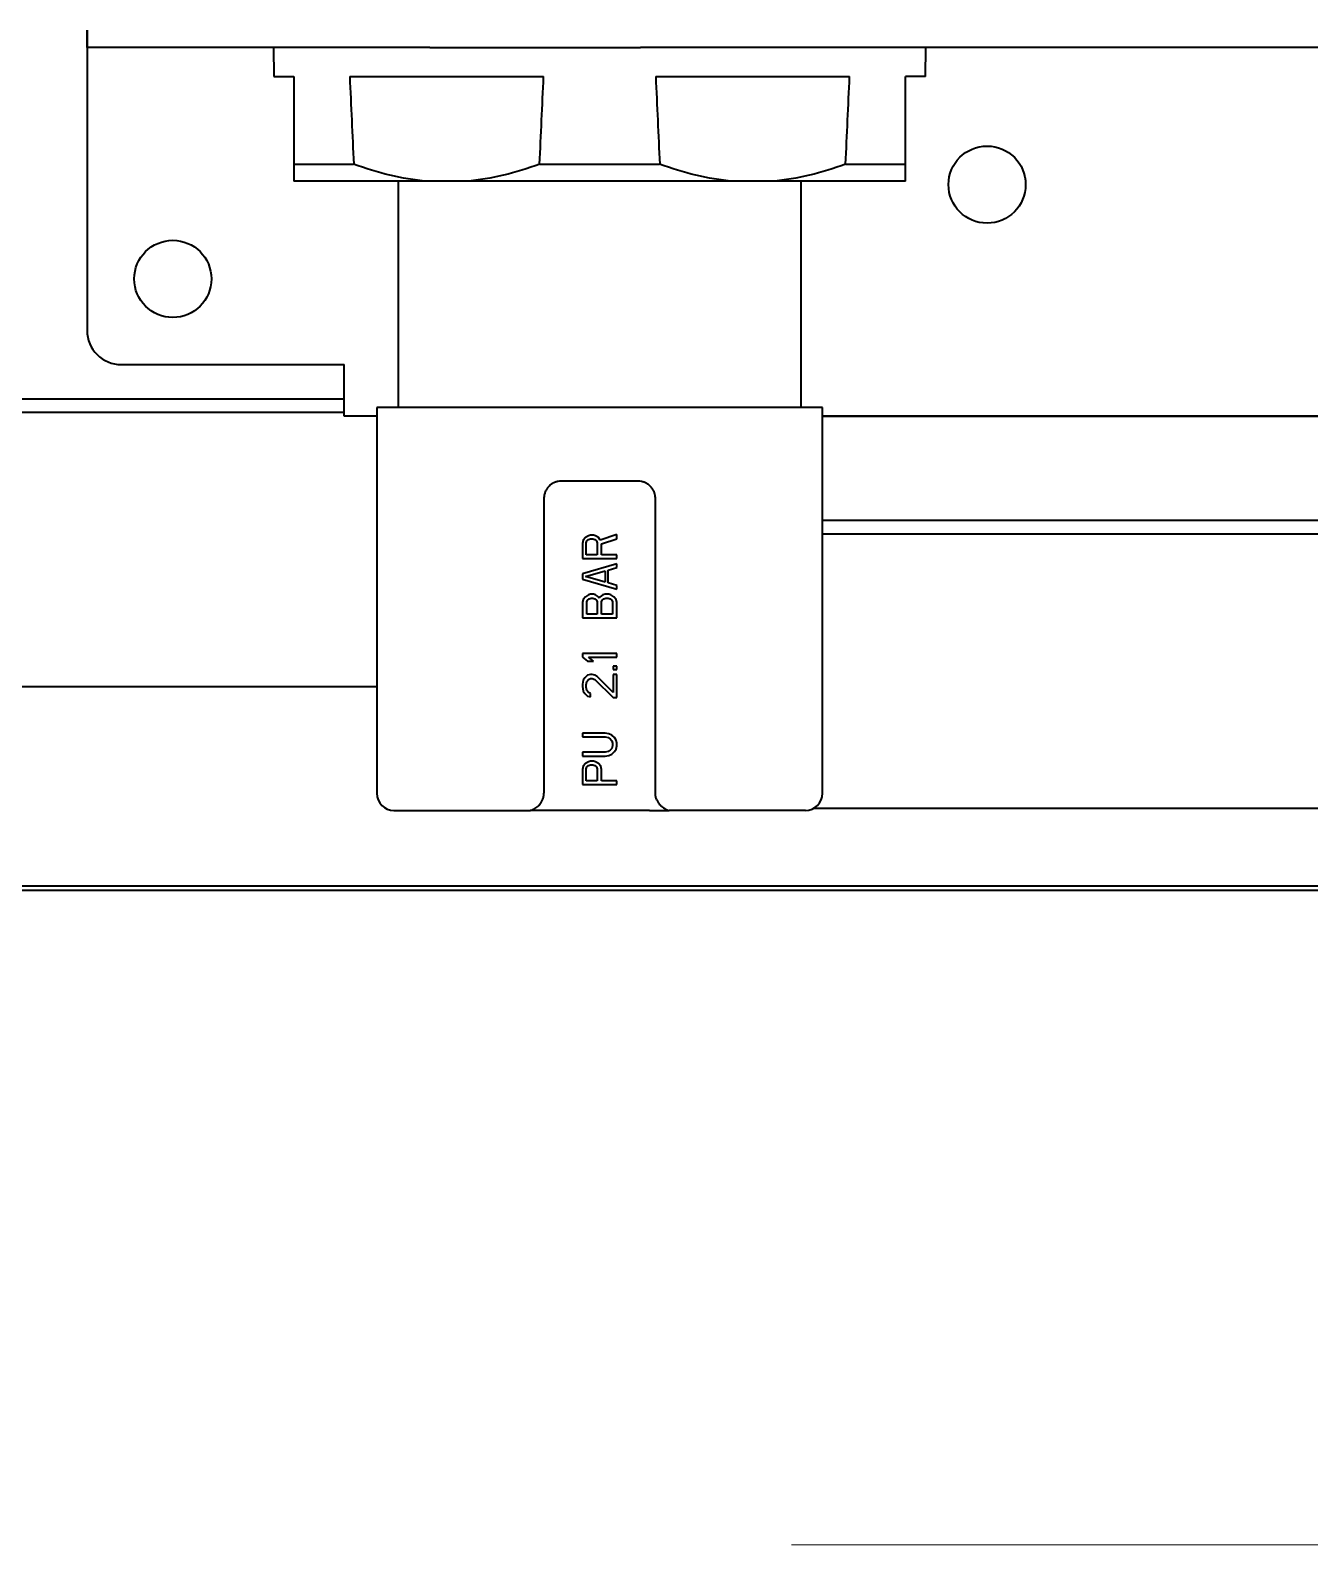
# Model space of a CAD drawing. Extents: x 5809 to 10669, y -850 to 3886.
# Drawn here: x 8538.8 to 8613.4, y 2682.5 to 2770.8 of the extents above; entities that cross this region are included whole.
import ezdxf

# ---------------------------------------------------------------- set-up
doc = ezdxf.new("R2010")
doc.units = 0
doc.header["$LTSCALE"] = 5
doc.layers.get('0').update_dxf_attribs({"linetype": 'CONTINUOUS', "lineweight": 0})
doc.layers.add('1', color=7, linetype='CONTINUOUS', true_color=0xffffff)

msp = doc.modelspace()

# ---------------------------------------------------------------- linework, layer by layer
at = {"color": 4}
msp.add_line((8583.173, 2682.496), (8683.173, 2682.496), dxfattribs=at)
at = {"layer": '1', "color": 7, "linetype": 'Continuous', "lineweight": 35}
for p, q in [((8542.073, 2770.827), (8542.073, 2753.326)), ((8542.073, 2769.826), (8542.073, 2770.826)), ((8562.073, 2769.826), (8542.073, 2769.826)), ((8542.073, 2769.826), (8542.073, 2768.826)), ((8552.937, 2769.826), (8552.966, 2768.126)), ((8562.073, 2769.826), (8574.346, 2769.826)), ((8595.422, 2769.826), (8574.346, 2769.826)), ((8590.979, 2768.126), (8591.009, 2769.826)), ((8625.573, 2769.826), (8595.422, 2769.826)), ((8552.966, 2768.126), (8554.123, 2768.126)), ((8554.123, 2768.126), (8554.123, 2763.026)), ((8557.394, 2768.126), (8568.702, 2768.126)), ((8575.244, 2768.126), (8586.552, 2768.126)), ((8589.823, 2763.026), (8589.823, 2768.126)), ((8590.979, 2768.126), (8589.823, 2768.126)), ((8554.123, 2763.026), (8557.622, 2763.026)), ((8568.473, 2763.026), (8575.472, 2763.026)), ((8586.323, 2763.026), (8589.823, 2763.026)), ((8561.89, 2762.026), (8554.123, 2762.026)), ((8560.223, 2762.027), (8560.223, 2748.827)), ((8560.223, 2762.026), (8560.223, 2748.826)), ((8564.206, 2762.026), (8561.89, 2762.026)), ((8579.74, 2762.026), (8564.206, 2762.026)), ((8582.056, 2762.026), (8579.74, 2762.026)), ((8589.823, 2762.026), (8582.056, 2762.026)), ((8583.723, 2748.827), (8583.723, 2762.027)), ((8583.723, 2748.826), (8583.723, 2762.026)), ((8544.073, 2751.326), (8557.073, 2751.326)), ((8557.073, 2750.326), (8557.073, 2751.326)), ((8557.073, 2748.326), (8557.073, 2750.326)), ((8375.073, 2749.326), (8557.073, 2749.326)), ((8557.073, 2748.526), (8409.584, 2748.526)), ((8558.974, 2748.326), (8557.073, 2748.326)), ((8558.973, 2748.827), (8558.973, 2726.327)), ((8584.973, 2748.827), (8558.973, 2748.827)), ((8584.971, 2748.327), (8624.473, 2748.327)), ((8584.973, 2726.327), (8584.973, 2748.827)), ((8624.473, 2748.326), (8584.974, 2748.326)), ((8574.223, 2744.527), (8569.723, 2744.527)), ((8568.723, 2743.527), (8568.723, 2726.327)), ((8575.223, 2726.327), (8575.223, 2743.527)), ((8584.974, 2742.246), (8623.623, 2742.246)), ((8571.015, 2741.087), (8570.973, 2740.901)), ((8570.973, 2740.901), (8570.973, 2740.01)), ((8571.143, 2741.235), (8571.015, 2741.087)), ((8571.313, 2741.346), (8571.143, 2741.235)), ((8571.186, 2740.938), (8571.228, 2741.049)), ((8571.186, 2740.232), (8571.186, 2740.938)), ((8571.228, 2741.049), (8571.313, 2741.124)), ((8571.441, 2741.384), (8571.313, 2741.346)), ((8571.313, 2741.124), (8571.441, 2741.161)), ((8571.611, 2741.384), (8571.441, 2741.384)), ((8571.441, 2741.161), (8571.569, 2741.161)), ((8571.569, 2741.161), (8571.696, 2741.124)), ((8571.739, 2741.346), (8571.611, 2741.384)), ((8571.696, 2741.124), (8571.781, 2741.049)), ((8571.909, 2741.235), (8571.739, 2741.346)), ((8571.781, 2741.049), (8571.824, 2740.938)), ((8571.824, 2740.938), (8571.824, 2740.232)), ((8571.994, 2741.087), (8571.909, 2741.235)), ((8572.973, 2741.421), (8571.994, 2741.087)), ((8572.079, 2740.864), (8572.973, 2741.161)), ((8572.973, 2741.161), (8572.973, 2741.421)), ((8623.064, 2741.446), (8584.978, 2741.446)), ((8570.973, 2740.01), (8572.973, 2740.01)), ((8571.824, 2740.232), (8571.186, 2740.232)), ((8572.079, 2740.232), (8572.079, 2740.864)), ((8572.973, 2740.232), (8572.079, 2740.232)), ((8572.973, 2740.01), (8572.973, 2740.232)), ((8572.973, 2739.713), (8570.973, 2739.118)), ((8571.143, 2738.97), (8572.292, 2739.304)), ((8572.292, 2739.304), (8572.292, 2738.636)), ((8572.462, 2739.341), (8572.973, 2739.49)), ((8572.462, 2738.598), (8572.462, 2739.341)), ((8572.973, 2739.49), (8572.973, 2739.713)), ((8570.973, 2739.118), (8570.973, 2738.821)), ((8570.973, 2738.821), (8572.973, 2738.227)), ((8572.292, 2738.636), (8571.143, 2738.97)), ((8572.973, 2738.45), (8572.462, 2738.598)), ((8572.973, 2738.227), (8572.973, 2738.45)), ((8571.015, 2737.633), (8570.973, 2737.447)), ((8570.973, 2737.447), (8570.973, 2736.556)), ((8571.143, 2737.781), (8571.015, 2737.633)), ((8571.313, 2737.893), (8571.143, 2737.781)), ((8571.228, 2737.484), (8571.271, 2737.596)), ((8571.228, 2736.779), (8571.228, 2737.484)), ((8571.271, 2737.596), (8571.356, 2737.67)), ((8571.441, 2737.93), (8571.313, 2737.893)), ((8571.356, 2737.67), (8571.483, 2737.707)), ((8571.611, 2737.93), (8571.441, 2737.93)), ((8571.483, 2737.707), (8571.569, 2737.707)), ((8571.569, 2737.707), (8571.696, 2737.67)), ((8571.739, 2737.893), (8571.611, 2737.93)), ((8571.696, 2737.67), (8571.781, 2737.596)), ((8571.909, 2737.781), (8571.739, 2737.893)), ((8571.781, 2737.596), (8571.824, 2737.484)), ((8571.824, 2737.484), (8571.824, 2736.779)), ((8571.952, 2737.707), (8571.909, 2737.781)), ((8571.994, 2737.781), (8571.952, 2737.707)), ((8572.164, 2737.893), (8571.994, 2737.781)), ((8572.079, 2737.484), (8572.122, 2737.596)), ((8572.079, 2736.779), (8572.079, 2737.484)), ((8572.122, 2737.596), (8572.207, 2737.67)), ((8572.292, 2737.93), (8572.164, 2737.893)), ((8572.207, 2737.67), (8572.335, 2737.707)), ((8572.505, 2737.93), (8572.292, 2737.93)), ((8572.335, 2737.707), (8572.462, 2737.707)), ((8572.462, 2737.707), (8572.59, 2737.67)), ((8572.632, 2737.893), (8572.505, 2737.93)), ((8572.59, 2737.67), (8572.675, 2737.596)), ((8572.803, 2737.781), (8572.632, 2737.893)), ((8572.675, 2737.596), (8572.718, 2737.484)), ((8572.718, 2737.484), (8572.718, 2736.779)), ((8572.93, 2737.633), (8572.803, 2737.781)), ((8572.973, 2737.447), (8572.93, 2737.633)), ((8572.973, 2736.556), (8572.973, 2737.447)), ((8570.973, 2736.556), (8572.973, 2736.556)), ((8571.824, 2736.779), (8571.228, 2736.779)), ((8572.718, 2736.779), (8572.079, 2736.779)), ((8572.973, 2734.476), (8570.973, 2734.476)), ((8570.973, 2734.476), (8570.973, 2734.254)), ((8570.973, 2734.254), (8571.271, 2734.031)), ((8571.271, 2734.031), (8571.611, 2734.031)), ((8571.313, 2734.254), (8572.973, 2734.254)), ((8571.611, 2734.031), (8571.313, 2734.254)), ((8572.973, 2734.254), (8572.973, 2734.476)), ((8571.1, 2733.065), (8571.015, 2732.917)), ((8571.271, 2733.214), (8571.1, 2733.065)), ((8571.228, 2732.842), (8571.313, 2732.954)), ((8571.441, 2733.251), (8571.271, 2733.214)), ((8571.313, 2732.954), (8571.441, 2733.028)), ((8571.526, 2733.251), (8571.441, 2733.251)), ((8571.441, 2733.028), (8571.526, 2733.028)), ((8571.696, 2733.214), (8571.526, 2733.251)), ((8571.526, 2733.028), (8571.696, 2732.954)), ((8571.824, 2733.14), (8571.696, 2733.214)), ((8571.696, 2732.954), (8572.76, 2731.914)), ((8572.76, 2732.211), (8571.824, 2733.14)), ((8572.973, 2733.734), (8572.76, 2733.734)), ((8572.76, 2733.734), (8572.76, 2733.548)), ((8572.76, 2733.548), (8572.973, 2733.548)), ((8572.973, 2733.251), (8572.76, 2733.251)), ((8572.76, 2733.251), (8572.76, 2732.211)), ((8572.973, 2733.548), (8572.973, 2733.734)), ((8572.973, 2731.914), (8572.973, 2733.251)), ((8558.973, 2732.526), (8408.573, 2732.526)), ((8571.015, 2732.917), (8570.973, 2732.694)), ((8570.973, 2732.694), (8570.973, 2732.545)), ((8570.973, 2732.545), (8571.015, 2732.285)), ((8571.015, 2732.285), (8571.1, 2732.137)), ((8571.1, 2732.137), (8571.271, 2731.988)), ((8571.186, 2732.657), (8571.228, 2732.842)), ((8571.186, 2732.508), (8571.186, 2732.657)), ((8571.228, 2732.323), (8571.186, 2732.508)), ((8571.313, 2732.211), (8571.228, 2732.323)), ((8571.441, 2732.137), (8571.313, 2732.211)), ((8571.441, 2731.951), (8571.441, 2732.137)), ((8571.271, 2731.988), (8571.441, 2731.951)), ((8572.76, 2731.914), (8572.973, 2731.914)), ((8570.973, 2729.834), (8570.973, 2729.612)), ((8572.292, 2729.834), (8570.973, 2729.834)), ((8570.973, 2729.612), (8572.292, 2729.612)), ((8572.505, 2729.797), (8572.292, 2729.834)), ((8572.292, 2729.612), (8572.462, 2729.575)), ((8572.462, 2729.575), (8572.59, 2729.5)), ((8572.675, 2729.723), (8572.505, 2729.797)), ((8572.59, 2729.5), (8572.675, 2729.389)), ((8572.845, 2729.575), (8572.675, 2729.723)), ((8572.93, 2729.426), (8572.845, 2729.575)), ((8572.973, 2729.24), (8572.93, 2729.426)), ((8570.973, 2728.72), (8570.973, 2728.498)), ((8572.292, 2728.72), (8570.973, 2728.72)), ((8572.462, 2728.758), (8572.292, 2728.72)), ((8572.292, 2728.498), (8572.505, 2728.535)), ((8572.59, 2728.832), (8572.462, 2728.758)), ((8572.505, 2728.535), (8572.675, 2728.609)), ((8572.675, 2728.943), (8572.59, 2728.832)), ((8572.675, 2729.389), (8572.718, 2729.24)), ((8572.718, 2729.092), (8572.675, 2728.943)), ((8572.675, 2728.609), (8572.845, 2728.758)), ((8572.718, 2729.24), (8572.718, 2729.092)), ((8572.845, 2728.758), (8572.93, 2728.906)), ((8572.93, 2728.906), (8572.973, 2729.092)), ((8572.973, 2729.092), (8572.973, 2729.24)), ((8570.973, 2728.498), (8572.292, 2728.498)), ((8571.015, 2727.903), (8570.973, 2727.718)), ((8570.973, 2727.718), (8570.973, 2726.827)), ((8571.143, 2728.052), (8571.015, 2727.903)), ((8571.313, 2728.163), (8571.143, 2728.052)), ((8571.186, 2727.755), (8571.228, 2727.866)), ((8571.186, 2727.049), (8571.186, 2727.755)), ((8571.228, 2727.866), (8571.313, 2727.941)), ((8571.441, 2728.201), (8571.313, 2728.163)), ((8571.313, 2727.941), (8571.441, 2727.978)), ((8571.611, 2728.201), (8571.441, 2728.201)), ((8571.441, 2727.978), (8571.569, 2727.978)), ((8571.569, 2727.978), (8571.696, 2727.941)), ((8571.739, 2728.163), (8571.611, 2728.201)), ((8571.696, 2727.941), (8571.781, 2727.866)), ((8571.909, 2728.052), (8571.739, 2728.163)), ((8571.781, 2727.866), (8571.824, 2727.755)), ((8571.824, 2727.755), (8571.824, 2727.049)), ((8572.037, 2727.903), (8571.909, 2728.052)), ((8572.079, 2727.718), (8572.037, 2727.903)), ((8572.079, 2727.049), (8572.079, 2727.718)), ((8570.973, 2726.827), (8572.973, 2726.827)), ((8571.824, 2727.049), (8571.186, 2727.049)), ((8572.973, 2727.049), (8572.079, 2727.049)), ((8572.973, 2726.827), (8572.973, 2727.049)), ((8559.973, 2725.327), (8567.927, 2725.327)), ((8569.219, 2725.327), (8567.927, 2725.327)), ((8574.726, 2725.327), (8569.219, 2725.327)), ((8574.882, 2725.327), (8574.726, 2725.327)), ((8574.882, 2725.327), (8576.018, 2725.327)), ((8583.973, 2725.327), (8576.018, 2725.327)), ((8622.423, 2725.446), (8584.448, 2725.446)), ((8404.815, 2720.935), (8622.423, 2720.935)), ((8404.815, 2720.676), (8622.423, 2720.676))]:
    msp.add_line(p, q, dxfattribs=at)
for centre in [(8594.573, 2761.826), (8547.073, 2756.326)]:
    msp.add_circle(centre, 2.25, dxfattribs=at)
for centre, radius, start, end in [((8544.073, 2753.326), 2, 180, 270), ((8559.973, 2726.327), 1, 180, 270), ((8583.973, 2726.327), 1, 270.00153, 0)]:
    msp.add_arc(centre, radius, start, end, dxfattribs=at)
for centre, major_axis, start_param, end_param in [((10893.206, 2905.127), (0, 2700.641), 1.621547, 1.623438), ((6232.89, 2905.127), (0, 2700.641), 4.659747, 4.661638), ((10911.056, 2905.127), (0, -2700.641), 4.76314, 4.765031), ((6250.74, 2905.127), (0, -2700.641), 1.518154, 1.520046)]:
    msp.add_ellipse(centre, major_axis=major_axis, ratio=0.866025, start_param=start_param, end_param=end_param, dxfattribs=at)
for points, knots in [([(8554.123, 2763.026), (8554.123, 2762.765), (8554.123, 2762.546), (8554.123, 2762.207), (8554.123, 2762.088), (8554.123, 2762.026)], [0, 0, 0, 0, 0.5, 0.5, 1, 1, 1, 1]), ([(8561.89, 2762.026), (8561.16, 2762.088), (8560.441, 2762.207), (8559.019, 2762.546), (8558.317, 2762.765), (8557.622, 2763.026)], [0, 0, 0, 0, 0.5, 0.5, 1, 1, 1, 1]), ([(8568.473, 2763.026), (8567.779, 2762.765), (8567.077, 2762.546), (8565.655, 2762.207), (8564.935, 2762.088), (8564.206, 2762.026)], [0, 0, 0, 0, 0.5, 0.5, 1, 1, 1, 1]), ([(8579.74, 2762.026), (8579.01, 2762.088), (8578.291, 2762.207), (8576.869, 2762.546), (8576.167, 2762.765), (8575.472, 2763.026)], [0, 0, 0, 0, 0.5, 0.5, 1, 1, 1, 1]), ([(8586.323, 2763.026), (8585.629, 2762.765), (8584.927, 2762.546), (8583.505, 2762.207), (8582.785, 2762.088), (8582.056, 2762.026)], [0, 0, 0, 0, 0.5, 0.5, 1, 1, 1, 1]), ([(8589.823, 2762.026), (8589.823, 2762.088), (8589.823, 2762.207), (8589.823, 2762.546), (8589.823, 2762.765), (8589.823, 2763.026)], [0, 0, 0, 0, 0.5, 0.5, 1, 1, 1, 1]), ([(8569.723, 2744.527), (8569.657, 2744.527), (8569.592, 2744.52), (8569.512, 2744.504), (8569.496, 2744.501), (8569.465, 2744.493), (8569.418, 2744.48), (8569.342, 2744.453), (8569.283, 2744.425), (8569.241, 2744.403), (8569.226, 2744.395), (8569.199, 2744.378), (8569.185, 2744.37), (8569.117, 2744.324), (8569.066, 2744.284), (8568.997, 2744.215), (8568.975, 2744.191), (8568.944, 2744.154), (8568.934, 2744.141), (8568.914, 2744.114), (8568.904, 2744.101), (8568.858, 2744.033), (8568.827, 2743.976), (8568.795, 2743.9), (8568.789, 2743.884), (8568.777, 2743.853), (8568.772, 2743.837), (8568.757, 2743.789), (8568.749, 2743.757), (8568.73, 2743.66), (8568.723, 2743.594), (8568.723, 2743.527)], [0, 0, 0, 0, 0.125, 0.125, 0.15625, 0.15625, 0.1875, 0.25, 0.3125, 0.3125, 0.34375, 0.34375, 0.375, 0.375, 0.5, 0.5, 0.5625, 0.5625, 0.59375, 0.59375, 0.625, 0.625, 0.75, 0.75, 0.78125, 0.78125, 0.8125, 0.8125, 0.875, 0.875, 1, 1, 1, 1]), ([(8575.223, 2743.527), (8575.223, 2743.594), (8575.216, 2743.66), (8575.199, 2743.742), (8575.196, 2743.759), (8575.187, 2743.791), (8575.174, 2743.839), (8575.146, 2743.916), (8575.117, 2743.975), (8575.086, 2744.033), (8575.068, 2744.062), (8575.013, 2744.143), (8574.971, 2744.193), (8574.902, 2744.261), (8574.877, 2744.283), (8574.827, 2744.324), (8574.8, 2744.344), (8574.719, 2744.397), (8574.663, 2744.427), (8574.588, 2744.458), (8574.572, 2744.464), (8574.542, 2744.474), (8574.526, 2744.48), (8574.479, 2744.494), (8574.448, 2744.501), (8574.353, 2744.52), (8574.289, 2744.527), (8574.223, 2744.527)], [0, 0, 0, 0, 0.125, 0.125, 0.15625, 0.15625, 0.1875, 0.25, 0.3125, 0.3125, 0.375, 0.375, 0.5, 0.5, 0.5625, 0.5625, 0.625, 0.625, 0.75, 0.75, 0.78125, 0.78125, 0.8125, 0.8125, 0.875, 0.875, 1, 1, 1, 1]), ([(8568.255, 2725.48), (8568.292, 2725.503), (8568.329, 2725.53), (8568.4, 2725.589), (8568.435, 2725.623), (8568.485, 2725.679), (8568.502, 2725.699), (8568.534, 2725.741), (8568.549, 2725.763), (8568.594, 2725.832), (8568.621, 2725.882), (8568.644, 2725.938)], [0, 0, 0, 0, 0.25, 0.25, 0.5, 0.5, 0.625, 0.625, 0.75, 0.75, 1, 1, 1, 1]), ([(8568.644, 2725.938), (8568.658, 2725.97), (8568.669, 2726.002), (8568.689, 2726.066), (8568.697, 2726.098), (8568.71, 2726.163), (8568.715, 2726.195), (8568.72, 2726.244), (8568.721, 2726.261), (8568.722, 2726.285), (8568.722, 2726.294), (8568.723, 2726.31), (8568.723, 2726.318), (8568.723, 2726.327)], [0, 0, 0, 0, 0.25, 0.25, 0.5, 0.5, 0.75, 0.75, 0.875, 0.875, 0.9375, 0.9375, 1, 1, 1, 1]), ([(8575.301, 2725.938), (8575.288, 2725.969), (8575.277, 2726.001), (8575.257, 2726.065), (8575.249, 2726.097), (8575.236, 2726.162), (8575.231, 2726.195), (8575.224, 2726.261), (8575.223, 2726.294), (8575.223, 2726.327)], [0, 0, 0, 0, 0.25, 0.25, 0.5, 0.5, 0.75, 0.75, 1, 1, 1, 1]), ([(8575.301, 2725.938), (8575.313, 2725.91), (8575.326, 2725.884), (8575.353, 2725.833), (8575.367, 2725.809), (8575.396, 2725.764), (8575.411, 2725.742), (8575.443, 2725.7), (8575.459, 2725.68), (8575.493, 2725.643), (8575.51, 2725.625), (8575.545, 2725.591), (8575.563, 2725.575), (8575.617, 2725.53), (8575.654, 2725.503), (8575.691, 2725.48)], [0, 0, 0, 0, 0.125, 0.125, 0.25, 0.25, 0.375, 0.375, 0.5, 0.5, 0.625, 0.625, 0.75, 0.75, 1, 1, 1, 1]), ([(8575.691, 2725.48), (8575.72, 2725.462), (8575.774, 2725.427), (8575.847, 2725.384), (8575.912, 2725.352), (8575.969, 2725.331), (8576.003, 2725.327), (8576.018, 2725.327), (8576.018, 2725.327), (8576.018, 2725.327)], [0, 0, 0, 0, 0.199998, 0.399997, 0.599995, 0.799994, 0.999992, 0.999992, 1, 1, 1, 1])]:
    msp.add_open_spline(points, degree=3, knots=knots, dxfattribs=at)
msp.add_open_spline([(8567.927, 2725.327), (8567.956, 2725.327), (8568.018, 2725.342), (8568.127, 2725.399), (8568.21, 2725.452), (8568.255, 2725.48)], degree=3, dxfattribs=at)

doc.saveas('drawing.dxf')
